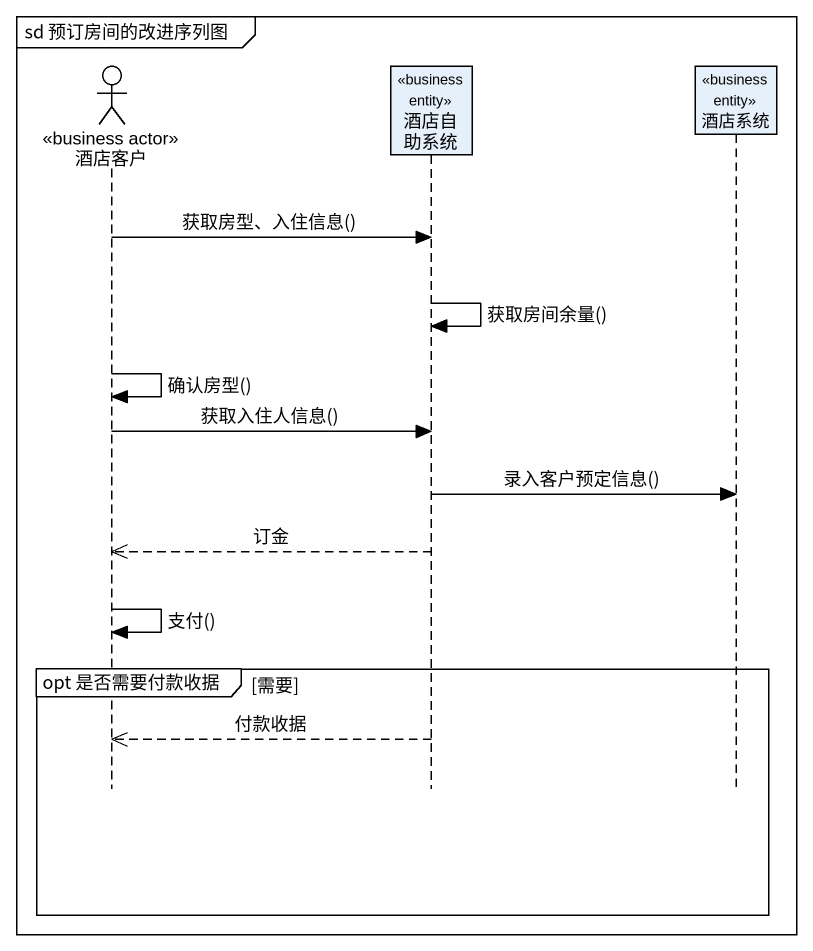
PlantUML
@startuml
mainframe sd 预订房间的改进序列图
hide footbox
actor 酒店客户 <<business actor>>
participant 酒店自助系统 <<business entity>>
participant 酒店系统 <<business entity>>

酒店客户 -> 酒店自助系统 : 获取房型、入住信息()
酒店自助系统 -> 酒店自助系统 : 获取房间余量()
酒店客户 -> 酒店客户 : 确认房型()
酒店客户 -> 酒店自助系统 : 获取入住人信息()
酒店自助系统 -> 酒店系统 : 录入客户预定信息()
酒店自助系统 -->> 酒店客户 : 订金
酒店客户 -> 酒店客户 : 支付()
group opt 是否需要付款收据 [需要]
  酒店自助系统 -->> 酒店客户 : 付款收据
end
@enduml
